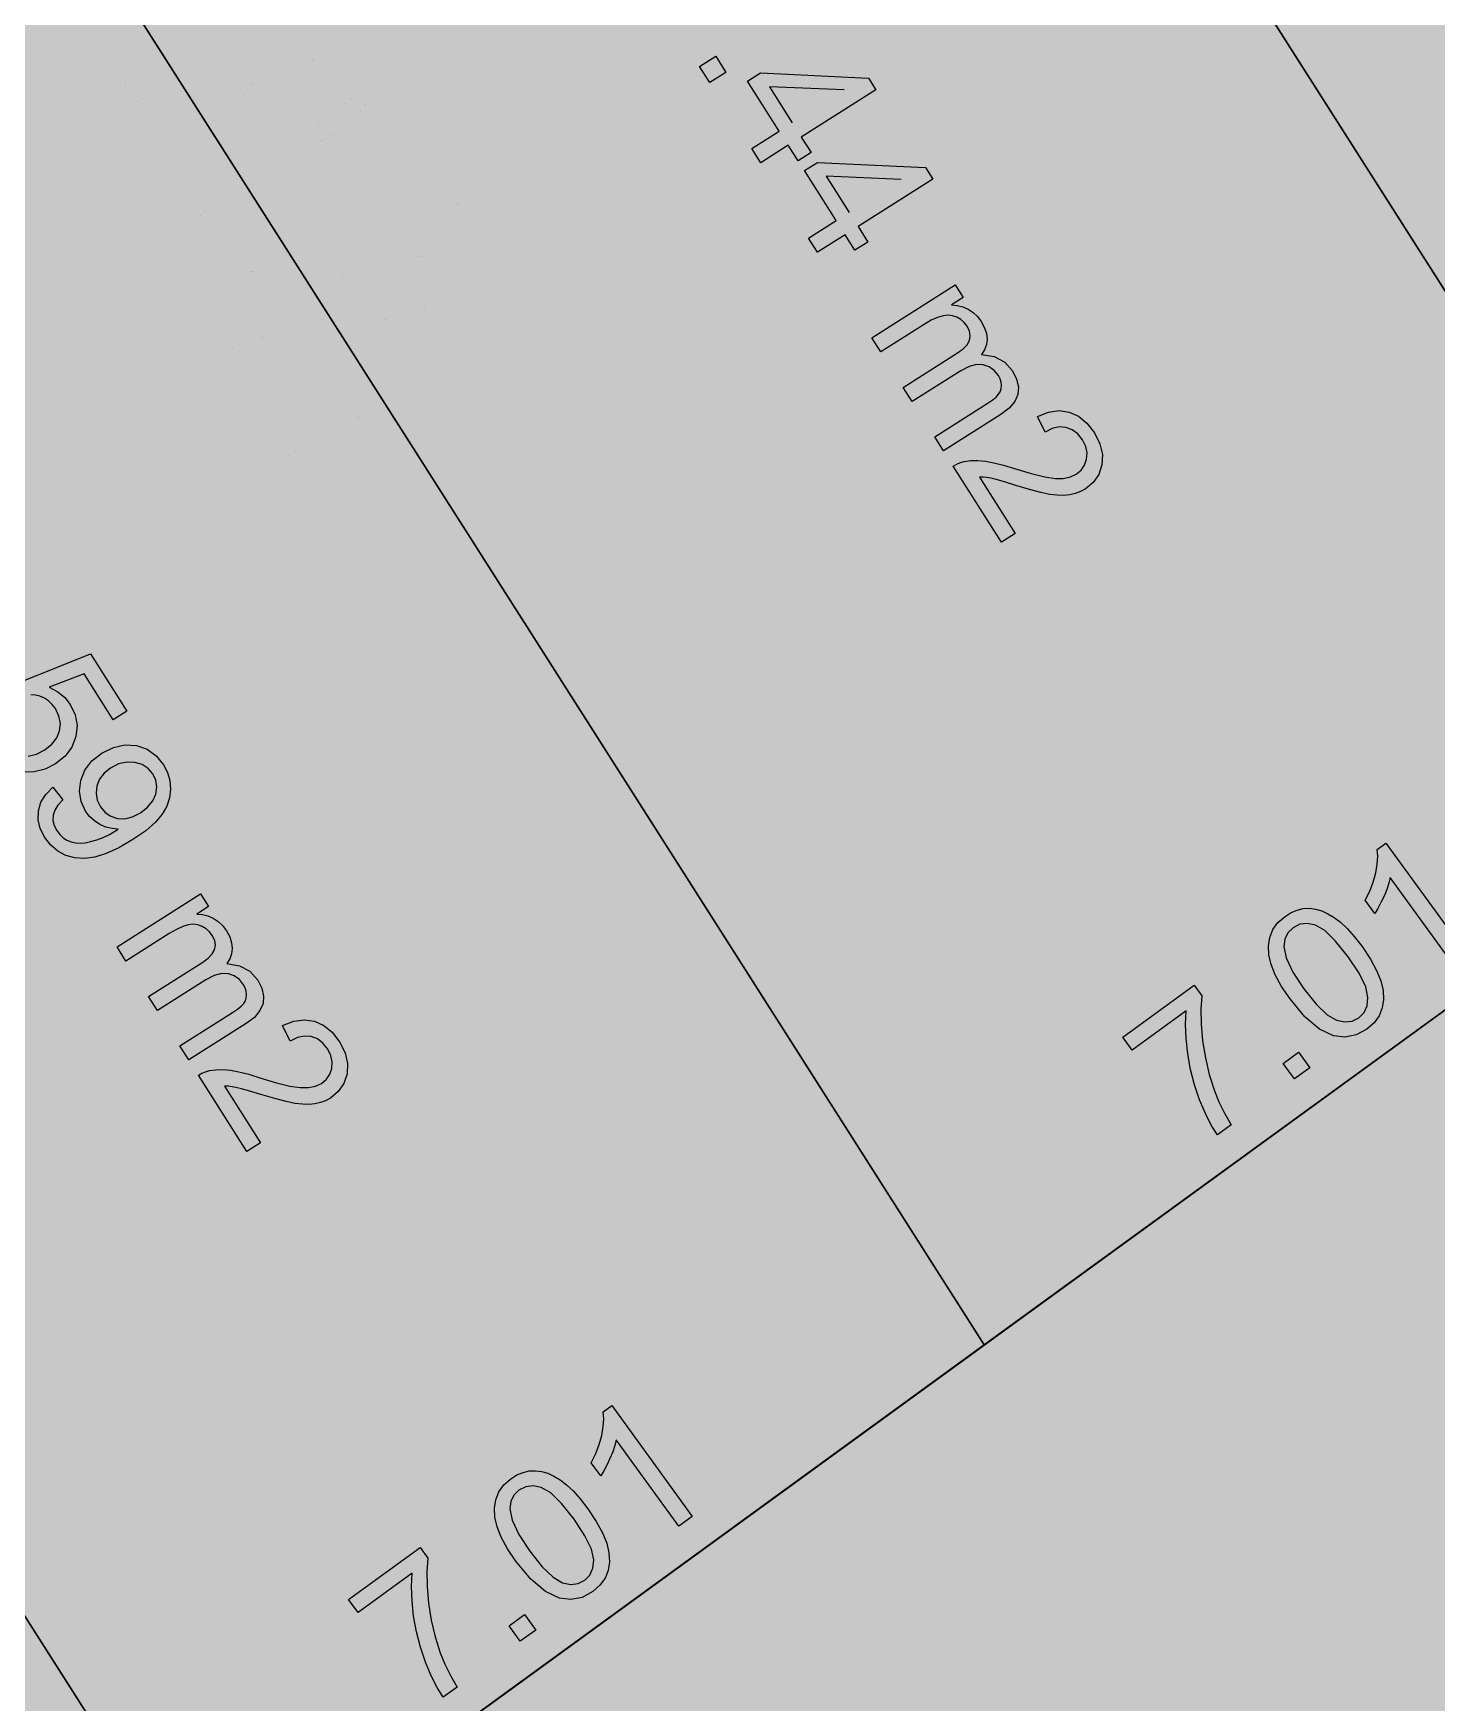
# Model space of a CAD drawing. Extents: x -5280327 to 29700, y -3925683 to 5564800.
# Drawn here: x 19495.9 to 19898.7, y 2573.4 to 3052.7 of the extents above; entities that cross this region are included whole.
import ezdxf

# ---------------------------------------------------------------- set-up
doc = ezdxf.new("R2010")
doc.units = 0
doc.linetypes.add('6', pattern=[2640.874023, 1320.437012, -1320.437012])
doc.layers.get('0').update_dxf_attribs({"linetype": 'CONTINUOUS'})
for name, color, linetype in [('31_PREDIOS_TOTAL', 7, 'CONTINUOUS'), ('LOTES', 7, 'CONTINUOUS'), ('textos', 7, 'CONTINUOUS')]:
    doc.layers.add(name, color=color, linetype=linetype)

msp = doc.modelspace()

# ---------------------------------------------------------------- linework, layer by layer
at = {"color": 7, "linetype": '6', "const_width": 10343.08}
msp.add_lwpolyline([(0, 29405.62), (24528.32, 0)], dxfattribs=at)
msp.add_lwpolyline([(0, 29405.62), (24528.32, 0)], dxfattribs=at)
at = {"color": 7}
msp.add_lwpolyline([(20799.33, 4489.43), (20779.55, 4415.95), (20805.44, 4355.76), (21189.96, 3805.95), (20930.45, 3577.46), (20857.26, 3519), (20652.15, 3355.2), (20641.84, 3346.88), (20427.13, 3173.65), (20212.42, 3000.41), (20189.64, 2982.03), (19991.04, 2837.64), (19768.88, 2676.11), (19556.14, 2521.45), (19546.62, 2514.72), (19322.46, 2356.33), (19098.3, 2197.94), (18722.23, 2788.53), (20799.33, 4489.43)], dxfattribs=at)
msp.add_polyline3d([(18722.23, 2788.53, 33030.86), (19098.3, 2197.94, 33030.86), (19556.14, 2521.45, 33030.86), (20189.64, 2982.03, 33030.86), (20652.15, 3355.2, 33030.86), (20930.45, 3577.46, 33030.86), (21189.96, 3805.95, 33030.86), (20805.44, 4355.76, 33030.86), (20779.55, 4415.95, 33030.86), (20799.33, 4489.43, 33030.86), (21142.34, 4964.97, 33030.86), (21651.22, 5592.52, 33030.86), (22126.06, 6189.91, 33030.86), (22856.18, 7079.67, 33030.86), (22774.56, 7470.11, 33030.86), (22780.59, 7770.15, 33030.86), (22783.68, 8211.55, 33030.86), (22849.99, 8761.66, 33030.86), (22890.09, 9444.59, 33030.86), (22922.17, 9932, 33030.86), (22937.37, 10412.64, 33030.86), (22852.51, 10630.94, 33030.86)], dxfattribs=at)
at = {"layer": '31_PREDIOS_TOTAL', "color": 7, "const_width": 0.00153}
for points in [[(19544.94, 3045.38), (19542.36, 3049.43), (19568.2, 3065.89), (19568.2, 3065.89), (19566.59, 3066.38), (19564.84, 3067.06), (19562.96, 3067.95), (19562.96, 3067.95), (19561.13, 3068.94), (19559.53, 3069.92), (19558.15, 3070.89), (19562.07, 3073.39), (19562.07, 3073.39), (19564.6, 3071.94), (19567.15, 3070.78), (19569.73, 3069.91), (19569.73, 3069.91), (19572.21, 3069.33), (19574.45, 3069.07), (19576.45, 3069.11), (19578.11, 3066.5), (19544.94, 3045.38)], [(19559.58, 3039.24), (19562.42, 3035.57), (19562.42, 3035.57), (19561.03, 3034.08), (19560.11, 3032.61), (19559.64, 3031.14), (19559.64, 3031.14), (19559.6, 3029.68), (19559.95, 3028.23), (19560.68, 3026.77), (19560.68, 3026.77), (19561.54, 3025.63), (19562.52, 3024.72), (19563.63, 3024.04), (19563.63, 3024.04), (19564.82, 3023.56), (19566.08, 3023.27), (19567.39, 3023.18), (19567.39, 3023.18), (19568.81, 3023.29), (19570.42, 3023.61), (19572.21, 3024.13), (19572.21, 3024.13), (19574.06, 3024.83), (19575.84, 3025.68), (19577.56, 3026.68), (19577.56, 3026.68), (19577.77, 3026.82), (19578.03, 3027), (19578.35, 3027.22), (19578.35, 3027.22), (19576.56, 3027.36), (19574.81, 3027.8), (19573.09, 3028.54), (19573.09, 3028.54), (19571.5, 3029.56), (19570.13, 3030.83), (19568.98, 3032.34), (19568.98, 3032.34), (19567.66, 3035.14), (19567.18, 3038.09), (19567.54, 3041.17), (19567.54, 3041.17), (19568.73, 3044.15), (19570.74, 3046.76), (19573.57, 3049.01), (19573.57, 3049.01), (19576.91, 3050.67), (19580.24, 3051.4), (19583.55, 3051.19), (19583.55, 3051.19), (19586.62, 3050.14), (19589.21, 3048.31), (19591.34, 3045.72), (19591.34, 3045.72), (19592.48, 3043.51), (19593.15, 3041.18), (19593.36, 3038.72), (19593.36, 3038.72), (19593.08, 3036.24), (19592.29, 3033.84), (19591, 3031.52), (19591, 3031.52), (19589.03, 3029.18), (19586.22, 3026.75), (19582.58, 3024.21), (19582.58, 3024.21), (19578.55, 3021.86), (19574.9, 3020.18), (19571.62, 3019.17), (19571.62, 3019.17), (19568.64, 3018.76), (19565.87, 3018.92), (19563.31, 3019.62), (19563.31, 3019.62), (19561, 3020.84), (19558.99, 3022.54), (19557.29, 3024.74), (19557.29, 3024.74), (19555.99, 3027.31), (19555.36, 3029.88), (19555.41, 3032.44), (19555.41, 3032.44), (19556.14, 3034.9), (19557.53, 3037.16), (19559.58, 3039.24)], [(19500.53, 3017.1), (19497.94, 3021.15), (19523.79, 3037.61), (19523.79, 3037.61), (19522.17, 3038.1), (19520.43, 3038.78), (19518.55, 3039.67), (19518.55, 3039.67), (19516.72, 3040.66), (19515.12, 3041.64), (19513.74, 3042.61), (19517.66, 3045.11), (19517.66, 3045.11), (19520.18, 3043.66), (19522.74, 3042.5), (19525.32, 3041.63), (19525.32, 3041.63), (19527.8, 3041.05), (19530.04, 3040.79), (19532.03, 3040.83), (19533.7, 3038.22), (19500.53, 3017.1)], [(19584.74, 3031.92), (19586.77, 3033.51), (19588.23, 3035.3), (19589.1, 3037.31), (19589.1, 3037.31), (19589.39, 3039.36), (19589.13, 3041.28), (19588.3, 3043.09), (19588.3, 3043.09), (19586.96, 3044.66), (19585.22, 3045.76), (19583.09, 3046.39), (19583.09, 3046.39), (19580.77, 3046.47), (19578.43, 3045.93), (19576.09, 3044.75), (19576.09, 3044.75), (19574.25, 3043.28), (19572.95, 3041.56), (19572.18, 3039.58), (19572.18, 3039.58), (19571.95, 3037.52), (19572.29, 3035.53), (19573.2, 3033.63), (19573.2, 3033.63), (19574.54, 3032), (19576.18, 3030.88), (19578.12, 3030.25), (19578.12, 3030.25), (19580.24, 3030.19), (19582.45, 3030.75), (19584.74, 3031.92)], [(19515.17, 3010.96), (19518.01, 3007.29), (19518.01, 3007.29), (19516.62, 3005.8), (19515.69, 3004.33), (19515.23, 3002.86), (19515.23, 3002.86), (19515.19, 3001.4), (19515.54, 2999.95), (19516.27, 2998.49), (19516.27, 2998.49), (19517.13, 2997.35), (19518.11, 2996.44), (19519.22, 2995.76), (19519.22, 2995.76), (19520.41, 2995.28), (19521.66, 2994.99), (19522.97, 2994.9), (19522.97, 2994.9), (19524.4, 2995.01), (19526.01, 2995.33), (19527.8, 2995.85), (19527.8, 2995.85), (19529.65, 2996.56), (19531.43, 2997.4), (19533.14, 2998.4), (19533.14, 2998.4), (19533.35, 2998.54), (19533.62, 2998.72), (19533.94, 2998.94), (19533.94, 2998.94), (19532.15, 2999.08), (19530.4, 2999.52), (19528.68, 3000.26), (19528.68, 3000.26), (19527.09, 3001.28), (19525.72, 3002.55), (19524.57, 3004.06), (19524.57, 3004.06), (19523.25, 3006.86), (19522.77, 3009.81), (19523.13, 3012.89), (19523.13, 3012.89), (19524.31, 3015.87), (19526.33, 3018.48), (19529.16, 3020.73), (19529.16, 3020.73), (19532.5, 3022.39), (19535.83, 3023.12), (19539.14, 3022.91), (19539.14, 3022.91), (19542.2, 3021.86), (19544.8, 3020.03), (19546.93, 3017.44), (19546.93, 3017.44), (19548.07, 3015.23), (19548.74, 3012.9), (19548.95, 3010.44), (19548.95, 3010.44), (19548.67, 3007.96), (19547.88, 3005.56), (19546.58, 3003.24), (19546.58, 3003.24), (19544.61, 3000.9), (19541.81, 2998.47), (19538.17, 2995.93), (19538.17, 2995.93), (19534.14, 2993.58), (19530.48, 2991.9), (19527.21, 2990.89), (19527.21, 2990.89), (19524.23, 2990.48), (19521.46, 2990.64), (19518.89, 2991.34), (19518.89, 2991.34), (19516.58, 2992.56), (19514.58, 2994.26), (19512.88, 2996.46), (19512.88, 2996.46), (19511.57, 2999.03), (19510.95, 3001.6), (19511, 3004.16), (19511, 3004.16), (19511.72, 3006.62), (19513.11, 3008.88), (19515.17, 3010.96)], [(19540.33, 3003.64), (19542.36, 3005.23), (19543.82, 3007.02), (19544.68, 3009.03), (19544.68, 3009.03), (19544.98, 3011.08), (19544.72, 3013), (19543.89, 3014.81), (19543.89, 3014.81), (19542.54, 3016.38), (19540.81, 3017.48), (19538.68, 3018.11), (19538.68, 3018.11), (19536.35, 3018.2), (19534.02, 3017.65), (19531.68, 3016.47), (19531.68, 3016.47), (19529.84, 3015), (19528.54, 3013.28), (19527.76, 3011.3), (19527.76, 3011.3), (19527.54, 3009.24), (19527.88, 3007.25), (19528.78, 3005.35), (19528.78, 3005.35), (19530.13, 3003.72), (19531.77, 3002.6), (19533.71, 3001.97), (19533.71, 3001.97), (19535.83, 3001.91), (19538.04, 3002.47), (19540.33, 3003.64)], [(19569.35, 3007.04), (19573.97, 3009.99), (19576.91, 3005.37), (19572.29, 3002.42), (19569.35, 3007.04)], [(19593.54, 2977.66), (19589.64, 2975.18), (19575.73, 2997.02), (19575.73, 2997.02), (19576.72, 2997.6), (19577.76, 2998.04), (19578.85, 2998.34), (19578.85, 2998.34), (19580.76, 2998.61), (19582.79, 2998.65), (19584.95, 2998.46), (19584.95, 2998.46), (19587.36, 2998.02), (19590.15, 2997.32), (19593.33, 2996.34), (19593.33, 2996.34), (19598.11, 2994.88), (19601.99, 2993.94), (19604.96, 2993.52), (19604.96, 2993.52), (19607.32, 2993.54), (19609.35, 2993.95), (19611.04, 2994.73), (19611.04, 2994.73), (19612.45, 2995.89), (19613.44, 2997.33), (19614.01, 2999.05), (19614.01, 2999.05), (19614.13, 3000.9), (19613.73, 3002.75), (19612.81, 3004.6), (19612.81, 3004.6), (19611.45, 3006.3), (19609.87, 3007.48), (19608.07, 3008.17), (19608.07, 3008.17), (19606.12, 3008.3), (19604.12, 3007.86), (19602.06, 3006.85), (19599.84, 3011.29), (19599.84, 3011.29), (19603.05, 3012.56), (19606.1, 3013), (19609, 3012.59), (19609, 3012.59), (19611.68, 3011.38), (19614.09, 3009.4), (19616.22, 3006.65), (19616.22, 3006.65), (19617.81, 3003.51), (19618.53, 3000.44), (19618.38, 2997.44), (19618.38, 2997.44), (19617.46, 2994.69), (19615.87, 2992.38), (19613.61, 2990.51), (19613.61, 2990.51), (19612.24, 2989.76), (19610.77, 2989.2), (19609.19, 2988.84), (19609.19, 2988.84), (19607.47, 2988.67), (19605.56, 2988.71), (19603.45, 2988.96), (19603.45, 2988.96), (19600.88, 2989.48), (19597.62, 2990.33), (19593.65, 2991.51), (19593.65, 2991.51), (19590.46, 2992.49), (19588.08, 2993.17), (19586.51, 2993.55), (19586.51, 2993.55), (19585.36, 2993.74), (19584.27, 2993.84), (19583.22, 2993.86), (19593.54, 2977.66)], [(19600.43, 2975.09), (19603.28, 2971.42), (19603.28, 2971.42), (19601.89, 2969.93), (19600.96, 2968.45), (19600.49, 2966.98), (19600.49, 2966.98), (19600.45, 2965.53), (19600.8, 2964.07), (19601.54, 2962.61), (19601.54, 2962.61), (19602.39, 2961.48), (19603.37, 2960.57), (19604.48, 2959.88), (19604.48, 2959.88), (19605.68, 2959.4), (19606.93, 2959.12), (19608.24, 2959.02), (19608.24, 2959.02), (19609.67, 2959.13), (19611.27, 2959.45), (19613.06, 2959.98), (19613.06, 2959.98), (19614.91, 2960.68), (19616.69, 2961.53), (19618.41, 2962.52), (19618.41, 2962.52), (19618.62, 2962.66), (19618.88, 2962.84), (19619.21, 2963.06), (19619.21, 2963.06), (19617.42, 2963.2), (19615.66, 2963.64), (19613.95, 2964.39), (19613.95, 2964.39), (19612.36, 2965.4), (19610.99, 2966.67), (19609.84, 2968.18), (19609.84, 2968.18), (19608.51, 2970.99), (19608.03, 2973.93), (19608.39, 2977.02), (19608.39, 2977.02), (19609.58, 2979.99), (19611.59, 2982.6), (19614.42, 2984.85), (19614.42, 2984.85), (19617.77, 2986.51), (19621.09, 2987.24), (19624.4, 2987.04), (19624.4, 2987.04), (19627.47, 2985.98), (19630.07, 2984.15), (19632.19, 2981.56), (19632.19, 2981.56), (19633.33, 2979.35), (19634, 2977.02), (19634.21, 2974.57), (19634.21, 2974.57), (19633.93, 2972.09), (19633.15, 2969.69), (19631.85, 2967.36), (19631.85, 2967.36), (19629.88, 2965.02), (19627.07, 2962.59), (19623.43, 2960.05), (19623.43, 2960.05), (19619.4, 2957.7), (19615.75, 2956.02), (19612.47, 2955.01), (19612.47, 2955.01), (19609.49, 2954.61), (19606.72, 2954.76), (19604.16, 2955.46), (19604.16, 2955.46), (19601.85, 2956.68), (19599.84, 2958.39), (19598.14, 2960.58), (19598.14, 2960.58), (19596.84, 2963.16), (19596.21, 2965.72), (19596.26, 2968.28), (19596.26, 2968.28), (19596.99, 2970.74), (19598.38, 2973.01), (19600.43, 2975.09)], [(19524.94, 2978.76), (19529.56, 2981.71), (19532.5, 2977.09), (19527.88, 2974.14), (19524.94, 2978.76)], [(19549.12, 2949.38), (19545.23, 2946.9), (19531.32, 2968.74), (19531.32, 2968.74), (19532.31, 2969.32), (19533.35, 2969.76), (19534.44, 2970.06), (19534.44, 2970.06), (19536.34, 2970.33), (19538.38, 2970.37), (19540.53, 2970.18), (19540.53, 2970.18), (19542.95, 2969.74), (19545.74, 2969.04), (19548.92, 2968.06), (19548.92, 2968.06), (19553.7, 2966.61), (19557.57, 2965.66), (19560.55, 2965.24), (19560.55, 2965.24), (19562.91, 2965.26), (19564.93, 2965.67), (19566.63, 2966.45), (19566.63, 2966.45), (19568.03, 2967.61), (19569.02, 2969.05), (19569.6, 2970.77), (19569.6, 2970.77), (19569.72, 2972.62), (19569.31, 2974.47), (19568.4, 2976.32), (19568.4, 2976.32), (19567.04, 2978.02), (19565.46, 2979.21), (19563.65, 2979.89), (19563.65, 2979.89), (19561.71, 2980.02), (19559.71, 2979.58), (19557.65, 2978.57), (19555.43, 2983.01), (19555.43, 2983.01), (19558.64, 2984.28), (19561.69, 2984.72), (19564.59, 2984.31), (19564.59, 2984.31), (19567.27, 2983.1), (19569.68, 2981.12), (19571.81, 2978.37), (19571.81, 2978.37), (19573.4, 2975.23), (19574.11, 2972.16), (19573.97, 2969.16), (19573.97, 2969.16), (19573.05, 2966.41), (19571.46, 2964.1), (19569.2, 2962.23), (19569.2, 2962.23), (19567.83, 2961.48), (19566.35, 2960.92), (19564.78, 2960.56), (19564.78, 2960.56), (19563.06, 2960.39), (19561.15, 2960.43), (19559.03, 2960.68), (19559.03, 2960.68), (19556.47, 2961.2), (19553.21, 2962.05), (19549.24, 2963.23), (19549.24, 2963.23), (19546.05, 2964.21), (19543.67, 2964.89), (19542.09, 2965.27), (19542.09, 2965.27), (19540.95, 2965.46), (19539.85, 2965.56), (19538.81, 2965.58), (19549.12, 2949.38)], [(19625.59, 2967.76), (19627.63, 2969.35), (19629.08, 2971.15), (19629.95, 2973.15), (19629.95, 2973.15), (19630.25, 2975.2), (19629.98, 2977.13), (19629.15, 2978.93), (19629.15, 2978.93), (19627.81, 2980.5), (19626.07, 2981.6), (19623.94, 2982.23), (19623.94, 2982.23), (19621.62, 2982.32), (19619.28, 2981.77), (19616.94, 2980.59), (19616.94, 2980.59), (19615.11, 2979.13), (19613.8, 2977.4), (19613.03, 2975.43), (19613.03, 2975.43), (19612.81, 2973.36), (19613.15, 2971.37), (19614.05, 2969.47), (19614.05, 2969.47), (19615.39, 2967.84), (19617.03, 2966.72), (19618.97, 2966.1), (19618.97, 2966.1), (19621.1, 2966.03), (19623.3, 2966.59), (19625.59, 2967.76)], [(19556.02, 2946.81), (19558.87, 2943.14), (19558.87, 2943.14), (19557.47, 2941.65), (19556.55, 2940.17), (19556.08, 2938.7), (19556.08, 2938.7), (19556.04, 2937.25), (19556.39, 2935.79), (19557.12, 2934.33), (19557.12, 2934.33), (19557.98, 2933.2), (19558.96, 2932.29), (19560.07, 2931.6), (19560.07, 2931.6), (19561.26, 2931.12), (19562.52, 2930.84), (19563.83, 2930.75), (19563.83, 2930.75), (19565.25, 2930.86), (19566.86, 2931.17), (19568.65, 2931.7), (19568.65, 2931.7), (19570.5, 2932.4), (19572.28, 2933.25), (19574, 2934.24), (19574, 2934.24), (19574.21, 2934.38), (19574.47, 2934.56), (19574.79, 2934.78), (19574.79, 2934.78), (19573, 2934.92), (19571.25, 2935.36), (19569.53, 2936.11), (19569.53, 2936.11), (19567.95, 2937.12), (19566.57, 2938.39), (19565.42, 2939.9), (19565.42, 2939.9), (19564.1, 2942.71), (19563.62, 2945.65), (19563.98, 2948.74), (19563.98, 2948.74), (19565.17, 2951.71), (19567.18, 2954.32), (19570.01, 2956.57), (19570.01, 2956.57), (19573.35, 2958.23), (19576.68, 2958.96), (19579.99, 2958.76), (19579.99, 2958.76), (19583.06, 2957.7), (19585.65, 2955.87), (19587.78, 2953.28), (19587.78, 2953.28), (19588.92, 2951.07), (19589.59, 2948.74), (19589.8, 2946.29), (19589.8, 2946.29), (19589.52, 2943.81), (19588.73, 2941.41), (19587.44, 2939.08), (19587.44, 2939.08), (19585.47, 2936.74), (19582.66, 2934.31), (19579.02, 2931.77), (19579.02, 2931.77), (19574.99, 2929.42), (19571.34, 2927.74), (19568.06, 2926.73), (19568.06, 2926.73), (19565.08, 2926.33), (19562.31, 2926.48), (19559.75, 2927.18), (19559.75, 2927.18), (19557.44, 2928.4), (19555.43, 2930.11), (19553.73, 2932.3), (19553.73, 2932.3), (19552.43, 2934.88), (19551.8, 2937.44), (19551.85, 2940), (19551.85, 2940), (19552.58, 2942.46), (19553.97, 2944.73), (19556.02, 2946.81)], [(19581.18, 2939.48), (19583.21, 2941.07), (19584.67, 2942.87), (19585.54, 2944.87), (19585.54, 2944.87), (19585.83, 2946.92), (19585.57, 2948.85), (19584.74, 2950.65), (19584.74, 2950.65), (19583.4, 2952.22), (19581.66, 2953.32), (19579.53, 2953.95), (19579.53, 2953.95), (19577.21, 2954.04), (19574.87, 2953.49), (19572.53, 2952.31), (19572.53, 2952.31), (19570.69, 2950.85), (19569.39, 2949.12), (19568.62, 2947.15), (19568.62, 2947.15), (19568.39, 2945.08), (19568.73, 2943.09), (19569.64, 2941.19), (19569.64, 2941.19), (19570.98, 2939.56), (19572.62, 2938.44), (19574.56, 2937.82), (19574.56, 2937.82), (19576.68, 2937.75), (19578.89, 2938.31), (19581.18, 2939.48)]]:
    msp.add_lwpolyline(points, dxfattribs=at)
at = {"layer": '31_PREDIOS_TOTAL', "color": 7}
for points in [[(19687.15, 3043.14, 33030.86), (19691.78, 3046.07, 33030.86), (19694.71, 3041.45, 33030.86), (19690.09, 3038.51, 33030.86), (19687.15, 3043.14, 33030.86)], [(19702.11, 3019.57, 33030.86), (19710.03, 3024.59, 33030.86), (19700.93, 3038.94, 33030.86), (19704.65, 3041.3, 33030.86), (19735.65, 3039.81, 33030.86), (19737.76, 3036.49, 33030.86), (19716.33, 3022.89, 33030.86), (19719.16, 3018.43, 33030.86), (19715.44, 3016.06, 33030.86), (19712.61, 3020.53, 33030.86), (19704.69, 3015.51, 33030.86), (19702.11, 3019.57, 33030.86)], [(19728.66, 3036.42, 33030.86), (19707.18, 3037.31, 33030.86), (19713.75, 3026.95, 33030.86)], [(19718.42, 2993.87, 33030.86), (19726.34, 2998.9, 33030.86), (19717.23, 3013.25, 33030.86), (19720.95, 3015.61, 33030.86), (19751.96, 3014.12, 33030.86), (19754.07, 3010.8, 33030.86), (19732.64, 2997.2, 33030.86), (19735.47, 2992.74, 33030.86), (19731.75, 2990.37, 33030.86), (19728.92, 2994.84, 33030.86), (19721, 2989.81, 33030.86), (19718.42, 2993.87, 33030.86)], [(19744.97, 3010.73, 33030.86), (19723.49, 3011.62, 33030.86), (19730.06, 3001.26, 33030.86)], [(19736.59, 2965.25, 33030.86), (19760.54, 2980.46, 33030.86), (19762.85, 2976.82, 33030.86), (19759.49, 2974.69, 33030.86), (19759.49, 2974.69, 33030.86), (19761.11, 2974.55, 33030.86), (19762.69, 2974.15, 33030.86), (19764.22, 2973.49, 33030.86), (19764.22, 2973.49, 33030.86), (19765.65, 2972.56, 33030.86), (19766.91, 2971.37, 33030.86), (19768, 2969.91, 33030.86), (19768, 2969.91, 33030.86), (19768.94, 2968.16, 33030.86), (19769.49, 2966.47, 33030.86), (19769.67, 2964.84, 33030.86), (19769.67, 2964.84, 33030.86), (19769.48, 2963.29, 33030.86), (19768.96, 2961.83, 33030.86), (19768.1, 2960.48, 33030.86), (19768.1, 2960.48, 33030.86), (19771.75, 2959.87, 33030.86), (19774.72, 2958.29, 33030.86), (19776.99, 2955.74, 33030.86), (19776.99, 2955.74, 33030.86), (19778.16, 2953.41, 33030.86), (19778.67, 2951.16, 33030.86), (19778.5, 2949.01, 33030.86), (19778.5, 2949.01, 33030.86), (19777.62, 2946.96, 33030.86), (19776, 2945.03, 33030.86), (19773.64, 2943.23, 33030.86), (19757.19, 2932.79, 33030.86), (19754.63, 2936.83, 33030.86), (19769.72, 2946.41, 33030.86), (19769.72, 2946.41, 33030.86), (19771.16, 2947.39, 33030.86), (19772.25, 2948.26, 33030.86), (19772.98, 2949.03, 33030.86), (19772.98, 2949.03, 33030.86), (19773.43, 2949.79, 33030.86), (19773.7, 2950.63, 33030.86), (19773.79, 2951.56, 33030.86), (19773.79, 2951.56, 33030.86), (19773.69, 2952.52, 33030.86), (19773.39, 2953.47, 33030.86), (19772.9, 2954.41, 33030.86), (19772.9, 2954.41, 33030.86), (19771.71, 2955.88, 33030.86), (19770.26, 2956.92, 33030.86), (19768.56, 2957.54, 33030.86), (19768.56, 2957.54, 33030.86), (19766.62, 2957.61, 33030.86), (19764.48, 2957.03, 33030.86), (19762.12, 2955.79, 33030.86), (19748.2, 2946.96, 33030.86), (19745.62, 2951.02, 33030.86), (19761.19, 2960.9, 33030.86), (19761.19, 2960.9, 33030.86), (19762.77, 2962.06, 33030.86), (19763.92, 2963.25, 33030.86), (19764.62, 2964.47, 33030.86), (19764.62, 2964.47, 33030.86), (19764.86, 2965.75, 33030.86), (19764.62, 2967.12, 33030.86), (19763.91, 2968.57, 33030.86), (19763.91, 2968.57, 33030.86), (19763.1, 2969.62, 33030.86), (19762.13, 2970.49, 33030.86), (19761, 2971.17, 33030.86), (19761, 2971.17, 33030.86), (19759.74, 2971.61, 33030.86), (19758.42, 2971.76, 33030.86), (19757.02, 2971.6, 33030.86), (19757.02, 2971.6, 33030.86), (19755.46, 2971.12, 33030.86), (19753.65, 2970.28, 33030.86), (19751.6, 2969.08, 33030.86), (19739.17, 2961.19, 33030.86), (19736.59, 2965.25, 33030.86)], [(19777.75, 2909.04, 33030.86), (19773.84, 2906.56, 33030.86), (19759.97, 2928.42, 33030.86), (19759.97, 2928.42, 33030.86), (19760.96, 2929, 33030.86), (19762, 2929.44, 33030.86), (19763.09, 2929.73, 33030.86), (19763.09, 2929.73, 33030.86), (19765, 2930.01, 33030.86), (19767.03, 2930.05, 33030.86), (19769.19, 2929.85, 33030.86), (19769.19, 2929.85, 33030.86), (19771.6, 2929.41, 33030.86), (19774.39, 2928.7, 33030.86), (19777.56, 2927.72, 33030.86), (19777.56, 2927.72, 33030.86), (19782.34, 2926.26, 33030.86), (19786.22, 2925.31, 33030.86), (19789.19, 2924.88, 33030.86), (19789.19, 2924.88, 33030.86), (19791.55, 2924.9, 33030.86), (19793.58, 2925.3, 33030.86), (19795.28, 2926.08, 33030.86), (19795.28, 2926.08, 33030.86), (19796.68, 2927.24, 33030.86), (19797.67, 2928.68, 33030.86), (19798.25, 2930.39, 33030.86), (19798.25, 2930.39, 33030.86), (19798.37, 2932.25, 33030.86), (19797.97, 2934.1, 33030.86), (19797.06, 2935.95, 33030.86), (19797.06, 2935.95, 33030.86), (19795.7, 2937.65, 33030.86), (19794.12, 2938.84, 33030.86), (19792.32, 2939.52, 33030.86), (19792.32, 2939.52, 33030.86), (19790.37, 2939.66, 33030.86), (19788.37, 2939.22, 33030.86), (19786.32, 2938.21, 33030.86), (19784.1, 2942.66, 33030.86), (19784.1, 2942.66, 33030.86), (19787.31, 2943.93, 33030.86), (19790.36, 2944.36, 33030.86), (19793.26, 2943.95, 33030.86), (19793.26, 2943.95, 33030.86), (19795.94, 2942.73, 33030.86), (19798.34, 2940.75, 33030.86), (19800.47, 2937.99, 33030.86), (19800.47, 2937.99, 33030.86), (19802.05, 2934.85, 33030.86), (19802.77, 2931.78, 33030.86), (19802.62, 2928.78, 33030.86), (19802.62, 2928.78, 33030.86), (19801.7, 2926.03, 33030.86), (19800.1, 2923.73, 33030.86), (19797.84, 2921.85, 33030.86), (19797.84, 2921.85, 33030.86), (19796.46, 2921.11, 33030.86), (19794.99, 2920.55, 33030.86), (19793.42, 2920.19, 33030.86), (19793.42, 2920.19, 33030.86), (19791.7, 2920.02, 33030.86), (19789.78, 2920.07, 33030.86), (19787.67, 2920.32, 33030.86), (19787.67, 2920.32, 33030.86), (19785.11, 2920.85, 33030.86), (19781.84, 2921.7, 33030.86), (19777.88, 2922.89, 33030.86), (19777.88, 2922.89, 33030.86), (19774.69, 2923.87, 33030.86), (19772.31, 2924.56, 33030.86), (19770.74, 2924.94, 33030.86), (19770.74, 2924.94, 33030.86), (19769.59, 2925.13, 33030.86), (19768.5, 2925.23, 33030.86), (19767.45, 2925.26, 33030.86), (19777.75, 2909.04, 33030.86)], [(19493.28, 2866.91, 33030.86), (19512.29, 2874.49, 33030.86), (19522.73, 2858.05, 33030.86), (19518.85, 2855.59, 33030.86), (19510.48, 2868.78, 33030.86), (19500.46, 2864.92, 33030.86), (19500.46, 2864.92, 33030.86), (19502.89, 2863.64, 33030.86), (19504.91, 2861.99, 33030.86), (19506.5, 2859.99, 33030.86), (19506.5, 2859.99, 33030.86), (19507.9, 2857.04, 33030.86), (19508.45, 2853.97, 33030.86), (19508.14, 2850.78, 33030.86), (19508.14, 2850.78, 33030.86), (19507, 2847.73, 33030.86), (19505.06, 2845.11, 33030.86), (19502.31, 2842.91, 33030.86), (19502.31, 2842.91, 33030.86), (19499.27, 2841.38, 33030.86), (19496.13, 2840.61, 33030.86), (19492.89, 2840.6, 33030.86)], [(19494.42, 2845.2, 33030.86), (19496.8, 2845.77, 33030.86), (19499.22, 2846.98, 33030.86), (19499.22, 2846.98, 33030.86), (19501.23, 2848.57, 33030.86), (19502.65, 2850.38, 33030.86), (19503.46, 2852.41, 33030.86), (19503.46, 2852.41, 33030.86), (19503.67, 2854.56, 33030.86), (19503.25, 2856.68, 33030.86), (19502.23, 2858.8, 33030.86), (19502.23, 2858.8, 33030.86), (19501.32, 2860, 33030.86), (19500.28, 2860.99, 33030.86), (19499.09, 2861.77, 33030.86), (19499.09, 2861.77, 33030.86), (19497.81, 2862.34, 33030.86), (19496.52, 2862.67, 33030.86), (19495.2, 2862.79, 33030.86)], [(19501.53, 2836.27, 33030.86), (19504.37, 2832.59, 33030.86), (19504.37, 2832.59, 33030.86), (19502.97, 2831.11, 33030.86), (19502.04, 2829.63, 33030.86), (19501.58, 2828.17, 33030.86), (19501.58, 2828.17, 33030.86), (19501.53, 2826.71, 33030.86), (19501.88, 2825.25, 33030.86), (19502.61, 2823.79, 33030.86), (19502.61, 2823.79, 33030.86), (19503.47, 2822.66, 33030.86), (19504.45, 2821.74, 33030.86), (19505.55, 2821.05, 33030.86), (19505.55, 2821.05, 33030.86), (19506.75, 2820.57, 33030.86), (19508, 2820.29, 33030.86), (19509.31, 2820.2, 33030.86), (19509.31, 2820.2, 33030.86), (19510.74, 2820.3, 33030.86), (19512.35, 2820.62, 33030.86), (19514.14, 2821.14, 33030.86), (19514.14, 2821.14, 33030.86), (19515.99, 2821.84, 33030.86), (19517.77, 2822.69, 33030.86), (19519.49, 2823.68, 33030.86), (19519.49, 2823.68, 33030.86), (19519.69, 2823.82, 33030.86), (19519.96, 2824, 33030.86), (19520.28, 2824.22, 33030.86), (19520.28, 2824.22, 33030.86), (19518.49, 2824.36, 33030.86), (19516.74, 2824.8, 33030.86), (19515.03, 2825.55, 33030.86), (19515.03, 2825.55, 33030.86), (19513.44, 2826.57, 33030.86), (19512.07, 2827.83, 33030.86), (19510.92, 2829.35, 33030.86), (19510.92, 2829.35, 33030.86), (19509.6, 2832.16, 33030.86), (19509.12, 2835.1, 33030.86), (19509.49, 2838.19, 33030.86), (19509.49, 2838.19, 33030.86), (19510.68, 2841.16, 33030.86), (19512.7, 2843.77, 33030.86), (19515.53, 2846.01, 33030.86), (19515.53, 2846.01, 33030.86), (19518.88, 2847.67, 33030.86), (19522.2, 2848.4, 33030.86), (19525.51, 2848.18, 33030.86), (19525.51, 2848.18, 33030.86), (19528.58, 2847.12, 33030.86), (19531.17, 2845.29, 33030.86), (19533.3, 2842.7, 33030.86), (19533.3, 2842.7, 33030.86), (19534.43, 2840.49, 33030.86), (19535.1, 2838.15, 33030.86), (19535.3, 2835.7, 33030.86), (19535.3, 2835.7, 33030.86), (19535.02, 2833.22, 33030.86), (19534.23, 2830.82, 33030.86), (19532.93, 2828.5, 33030.86), (19532.93, 2828.5, 33030.86), (19530.96, 2826.16, 33030.86), (19528.15, 2823.73, 33030.86), (19524.51, 2821.2, 33030.86), (19524.51, 2821.2, 33030.86), (19520.47, 2818.86, 33030.86), (19516.82, 2817.18, 33030.86), (19513.54, 2816.17, 33030.86), (19513.54, 2816.17, 33030.86), (19510.56, 2815.78, 33030.86), (19507.79, 2815.93, 33030.86), (19505.22, 2816.64, 33030.86), (19505.22, 2816.64, 33030.86), (19502.92, 2817.86, 33030.86), (19500.92, 2819.57, 33030.86), (19499.22, 2821.76, 33030.86), (19499.22, 2821.76, 33030.86), (19497.91, 2824.34, 33030.86), (19497.29, 2826.91, 33030.86), (19497.35, 2829.47, 33030.86), (19497.35, 2829.47, 33030.86), (19498.08, 2831.92, 33030.86), (19499.47, 2834.19, 33030.86), (19501.53, 2836.27, 33030.86)], [(19526.67, 2828.91, 33030.86), (19528.71, 2830.49, 33030.86), (19530.17, 2832.29, 33030.86), (19531.04, 2834.29, 33030.86), (19531.04, 2834.29, 33030.86), (19531.34, 2836.34, 33030.86), (19531.08, 2838.26, 33030.86), (19530.25, 2840.07, 33030.86), (19530.25, 2840.07, 33030.86), (19528.91, 2841.64, 33030.86), (19527.18, 2842.74, 33030.86), (19525.05, 2843.38, 33030.86), (19525.05, 2843.38, 33030.86), (19522.72, 2843.47, 33030.86), (19520.39, 2842.93, 33030.86), (19518.05, 2841.75, 33030.86), (19518.05, 2841.75, 33030.86), (19516.21, 2840.29, 33030.86), (19514.9, 2838.57, 33030.86), (19514.12, 2836.59, 33030.86), (19514.12, 2836.59, 33030.86), (19513.9, 2834.52, 33030.86), (19514.23, 2832.54, 33030.86), (19515.14, 2830.63, 33030.86), (19515.14, 2830.63, 33030.86), (19516.48, 2829, 33030.86), (19518.12, 2827.88, 33030.86), (19520.05, 2827.25, 33030.86), (19520.05, 2827.25, 33030.86), (19522.18, 2827.18, 33030.86), (19524.38, 2827.74, 33030.86), (19526.67, 2828.91, 33030.86)], [(19907.25, 2788.39, 33030.86), (19903.36, 2785.57, 33030.86), (19885.34, 2810.35, 33030.86), (19885.34, 2810.35, 33030.86), (19884.96, 2808.71, 33030.86), (19884.38, 2806.92, 33030.86), (19883.61, 2804.99, 33030.86), (19883.61, 2804.99, 33030.86), (19882.73, 2803.11, 33030.86), (19881.86, 2801.44, 33030.86), (19880.97, 2800.01, 33030.86), (19878.24, 2803.77, 33030.86), (19878.24, 2803.77, 33030.86), (19879.53, 2806.38, 33030.86), (19880.53, 2809, 33030.86), (19881.24, 2811.63, 33030.86), (19881.24, 2811.63, 33030.86), (19881.66, 2814.14, 33030.86), (19881.79, 2816.39, 33030.86), (19881.62, 2818.38, 33030.86), (19884.13, 2820.2, 33030.86), (19907.25, 2788.39, 33030.86)], [(19519.93, 2790.39, 33030.86), (19543.88, 2805.59, 33030.86), (19546.18, 2801.96, 33030.86), (19542.82, 2799.83, 33030.86), (19542.82, 2799.83, 33030.86), (19544.45, 2799.69, 33030.86), (19546.03, 2799.29, 33030.86), (19547.56, 2798.62, 33030.86), (19547.56, 2798.62, 33030.86), (19548.98, 2797.69, 33030.86), (19550.24, 2796.5, 33030.86), (19551.34, 2795.04, 33030.86), (19551.34, 2795.04, 33030.86), (19552.27, 2793.29, 33030.86), (19552.83, 2791.6, 33030.86), (19553, 2789.97, 33030.86), (19553, 2789.97, 33030.86), (19552.82, 2788.42, 33030.86), (19552.29, 2786.97, 33030.86), (19551.44, 2785.61, 33030.86), (19551.44, 2785.61, 33030.86), (19555.09, 2785, 33030.86), (19558.05, 2783.43, 33030.86), (19560.33, 2780.87, 33030.86), (19560.33, 2780.87, 33030.86), (19561.5, 2778.54, 33030.86), (19562, 2776.3, 33030.86), (19561.83, 2774.14, 33030.86), (19561.83, 2774.14, 33030.86), (19560.96, 2772.09, 33030.86), (19559.34, 2770.16, 33030.86), (19556.97, 2768.37, 33030.86), (19540.53, 2757.93, 33030.86), (19537.96, 2761.97, 33030.86), (19553.05, 2771.54, 33030.86), (19553.05, 2771.54, 33030.86), (19554.5, 2772.52, 33030.86), (19555.58, 2773.4, 33030.86), (19556.31, 2774.16, 33030.86), (19556.31, 2774.16, 33030.86), (19556.77, 2774.92, 33030.86), (19557.04, 2775.77, 33030.86), (19557.13, 2776.69, 33030.86), (19557.13, 2776.69, 33030.86), (19557.03, 2777.65, 33030.86), (19556.73, 2778.6, 33030.86), (19556.24, 2779.54, 33030.86), (19556.24, 2779.54, 33030.86), (19555.04, 2781.01, 33030.86), (19553.59, 2782.06, 33030.86), (19551.89, 2782.67, 33030.86), (19551.89, 2782.67, 33030.86), (19549.96, 2782.75, 33030.86), (19547.81, 2782.16, 33030.86), (19545.45, 2780.93, 33030.86), (19531.54, 2772.09, 33030.86), (19528.96, 2776.15, 33030.86), (19544.52, 2786.03, 33030.86), (19544.52, 2786.03, 33030.86), (19546.11, 2787.19, 33030.86), (19547.25, 2788.38, 33030.86), (19547.95, 2789.6, 33030.86), (19547.95, 2789.6, 33030.86), (19548.2, 2790.88, 33030.86), (19547.96, 2792.25, 33030.86), (19547.24, 2793.71, 33030.86), (19547.24, 2793.71, 33030.86), (19546.44, 2794.76, 33030.86), (19545.47, 2795.62, 33030.86), (19544.33, 2796.3, 33030.86), (19544.33, 2796.3, 33030.86), (19543.08, 2796.74, 33030.86), (19541.75, 2796.89, 33030.86), (19540.35, 2796.74, 33030.86), (19540.35, 2796.74, 33030.86), (19538.79, 2796.26, 33030.86), (19536.99, 2795.42, 33030.86), (19534.93, 2794.21, 33030.86), (19522.5, 2786.33, 33030.86), (19519.93, 2790.39, 33030.86)], [(19856.63, 2775.47, 33030.86), (19856.63, 2775.47, 33030.86), (19854.21, 2779.07, 33030.86), (19852.41, 2782.36, 33030.86), (19851.21, 2785.35, 33030.86), (19851.21, 2785.35, 33030.86), (19850.57, 2788.11, 33030.86), (19850.44, 2790.71, 33030.86), (19850.81, 2793.14, 33030.86), (19850.81, 2793.14, 33030.86), (19851.71, 2795.37, 33030.86), (19853.17, 2797.38, 33030.86), (19855.19, 2799.16, 33030.86), (19855.19, 2799.16, 33030.86), (19856.91, 2800.24, 33030.86), (19858.65, 2800.98, 33030.86), (19860.41, 2801.39, 33030.86), (19860.41, 2801.39, 33030.86), (19862.19, 2801.48, 33030.86), (19863.97, 2801.27, 33030.86), (19865.74, 2800.74, 33030.86), (19865.74, 2800.74, 33030.86), (19867.52, 2799.92, 33030.86), (19869.32, 2798.83, 33030.86), (19871.13, 2797.46, 33030.86), (19871.13, 2797.46, 33030.86), (19873.03, 2795.68, 33030.86), (19875.08, 2793.36, 33030.86), (19877.29, 2790.49, 33030.86), (19877.29, 2790.49, 33030.86), (19879.69, 2786.92, 33030.86), (19881.49, 2783.64, 33030.86), (19882.69, 2780.66, 33030.86), (19882.69, 2780.66, 33030.86), (19883.33, 2777.9, 33030.86), (19883.47, 2775.31, 33030.86), (19883.11, 2772.87, 33030.86), (19883.11, 2772.87, 33030.86), (19882.21, 2770.63, 33030.86), (19880.75, 2768.61, 33030.86), (19878.71, 2766.82, 33030.86), (19878.71, 2766.82, 33030.86), (19875.61, 2765.12, 33030.86), (19872.42, 2764.47, 33030.86), (19869.13, 2764.87, 33030.86), (19869.13, 2764.87, 33030.86), (19865.07, 2766.79, 33030.86), (19860.9, 2770.33, 33030.86), (19856.63, 2775.47, 33030.86)], [(19860.63, 2778.38, 33030.86), (19864.19, 2773.9, 33030.86), (19867.32, 2770.89, 33030.86), (19870, 2769.32, 33030.86), (19870, 2769.32, 33030.86), (19872.36, 2768.84, 33030.86), (19874.49, 2769.07, 33030.86), (19876.39, 2770.02, 33030.86), (19876.39, 2770.02, 33030.86), (19877.87, 2771.53, 33030.86), (19878.74, 2773.49, 33030.86), (19879.01, 2775.88, 33030.86), (19879.01, 2775.88, 33030.86), (19878.35, 2778.93, 33030.86), (19876.44, 2782.83, 33030.86), (19873.29, 2787.58, 33030.86), (19873.29, 2787.58, 33030.86), (19869.72, 2792.07, 33030.86), (19866.59, 2795.09, 33030.86), (19863.91, 2796.65, 33030.86), (19863.91, 2796.65, 33030.86), (19861.55, 2797.12, 33030.86), (19859.41, 2796.88, 33030.86), (19857.49, 2795.91, 33030.86), (19857.49, 2795.91, 33030.86), (19856.01, 2794.45, 33030.86), (19855.13, 2792.66, 33030.86), (19854.86, 2790.53, 33030.86), (19854.86, 2790.53, 33030.86), (19855.55, 2787.25, 33030.86), (19857.47, 2783.19, 33030.86), (19860.63, 2778.38, 33030.86)], [(19811.33, 2760.73, 33030.86), (19808.61, 2764.47, 33030.86), (19829.12, 2779.38, 33030.86), (19831.32, 2776.35, 33030.86), (19831.32, 2776.35, 33030.86), (19831.04, 2772.51, 33030.86), (19831.11, 2768.21, 33030.86), (19831.54, 2763.44, 33030.86), (19831.54, 2763.44, 33030.86), (19832.32, 2758.51, 33030.86), (19833.45, 2753.74, 33030.86), (19834.93, 2749.12, 33030.86), (19834.93, 2749.12, 33030.86), (19836.23, 2745.89, 33030.86), (19837.85, 2742.63, 33030.86), (19839.77, 2739.33, 33030.86), (19835.77, 2736.42, 33030.86), (19835.77, 2736.42, 33030.86), (19834.03, 2739.23, 33030.86), (19832.33, 2742.6, 33030.86), (19830.67, 2746.52, 33030.86), (19830.67, 2746.52, 33030.86), (19829.21, 2750.79, 33030.86), (19828.08, 2755.17, 33030.86), (19827.28, 2759.66, 33030.86), (19827.28, 2759.66, 33030.86), (19826.81, 2764.07, 33030.86), (19826.66, 2768.19, 33030.86), (19826.84, 2772.01, 33030.86), (19811.33, 2760.73, 33030.86)], [(19561.08, 2734.17, 33030.86), (19557.18, 2731.7, 33030.86), (19543.31, 2753.55, 33030.86), (19543.31, 2753.55, 33030.86), (19544.29, 2754.13, 33030.86), (19545.33, 2754.57, 33030.86), (19546.43, 2754.87, 33030.86), (19546.43, 2754.87, 33030.86), (19548.33, 2755.14, 33030.86), (19550.36, 2755.18, 33030.86), (19552.52, 2754.99, 33030.86), (19552.52, 2754.99, 33030.86), (19554.93, 2754.54, 33030.86), (19557.73, 2753.83, 33030.86), (19560.9, 2752.85, 33030.86), (19560.9, 2752.85, 33030.86), (19565.68, 2751.39, 33030.86), (19569.55, 2750.44, 33030.86), (19572.53, 2750.01, 33030.86), (19572.53, 2750.01, 33030.86), (19574.89, 2750.03, 33030.86), (19576.91, 2750.44, 33030.86), (19578.61, 2751.22, 33030.86), (19578.61, 2751.22, 33030.86), (19580.02, 2752.38, 33030.86), (19581.01, 2753.82, 33030.86), (19581.59, 2755.53, 33030.86), (19581.59, 2755.53, 33030.86), (19581.71, 2757.38, 33030.86), (19581.31, 2759.23, 33030.86), (19580.39, 2761.08, 33030.86), (19580.39, 2761.08, 33030.86), (19579.04, 2762.78, 33030.86), (19577.46, 2763.97, 33030.86), (19575.65, 2764.66, 33030.86), (19575.65, 2764.66, 33030.86), (19573.71, 2764.8, 33030.86), (19571.71, 2764.36, 33030.86), (19569.65, 2763.34, 33030.86), (19567.43, 2767.79, 33030.86), (19567.43, 2767.79, 33030.86), (19570.64, 2769.06, 33030.86), (19573.7, 2769.49, 33030.86), (19576.59, 2769.08, 33030.86), (19576.59, 2769.08, 33030.86), (19579.27, 2767.87, 33030.86), (19581.68, 2765.88, 33030.86), (19583.81, 2763.12, 33030.86), (19583.81, 2763.12, 33030.86), (19585.39, 2759.99, 33030.86), (19586.1, 2756.92, 33030.86), (19585.95, 2753.91, 33030.86), (19585.95, 2753.91, 33030.86), (19585.03, 2751.17, 33030.86), (19583.44, 2748.86, 33030.86), (19581.17, 2746.99, 33030.86), (19581.17, 2746.99, 33030.86), (19579.8, 2746.24, 33030.86), (19578.33, 2745.69, 33030.86), (19576.75, 2745.32, 33030.86), (19576.75, 2745.32, 33030.86), (19575.03, 2745.16, 33030.86), (19573.12, 2745.2, 33030.86), (19571.01, 2745.46, 33030.86), (19571.01, 2745.46, 33030.86), (19568.44, 2745.98, 33030.86), (19565.18, 2746.84, 33030.86), (19561.21, 2748.02, 33030.86), (19561.21, 2748.02, 33030.86), (19558.03, 2749.01, 33030.86), (19555.65, 2749.69, 33030.86), (19554.07, 2750.07, 33030.86), (19554.07, 2750.07, 33030.86), (19552.93, 2750.26, 33030.86), (19551.83, 2750.37, 33030.86), (19550.79, 2750.39, 33030.86), (19561.08, 2734.17, 33030.86)], [(19857.88, 2752.5, 33030.86), (19854.66, 2756.93, 33030.86), (19859.09, 2760.15, 33030.86), (19862.31, 2755.72, 33030.86), (19857.88, 2752.5, 33030.86)], [(19685.06, 2626.92, 33030.86), (19681.17, 2624.09, 33030.86), (19663.16, 2648.89, 33030.86), (19663.16, 2648.89, 33030.86), (19662.78, 2647.24, 33030.86), (19662.2, 2645.46, 33030.86), (19661.43, 2643.53, 33030.86), (19661.43, 2643.53, 33030.86), (19660.55, 2641.65, 33030.86), (19659.67, 2639.98, 33030.86), (19658.79, 2638.55, 33030.86), (19656.06, 2642.31, 33030.86), (19656.06, 2642.31, 33030.86), (19657.35, 2644.92, 33030.86), (19658.35, 2647.54, 33030.86), (19659.06, 2650.17, 33030.86), (19659.06, 2650.17, 33030.86), (19659.49, 2652.68, 33030.86), (19659.62, 2654.93, 33030.86), (19659.45, 2656.92, 33030.86), (19661.95, 2658.74, 33030.86), (19685.06, 2626.92, 33030.86)], [(19634.43, 2614.02, 33030.86), (19634.43, 2614.02, 33030.86), (19632.02, 2617.62, 33030.86), (19630.21, 2620.92, 33030.86), (19629.02, 2623.91, 33030.86), (19629.02, 2623.91, 33030.86), (19628.38, 2626.67, 33030.86), (19628.25, 2629.27, 33030.86), (19628.62, 2631.69, 33030.86), (19628.62, 2631.69, 33030.86), (19629.52, 2633.92, 33030.86), (19630.98, 2635.93, 33030.86), (19633.01, 2637.72, 33030.86), (19633.01, 2637.72, 33030.86), (19634.72, 2638.79, 33030.86), (19636.46, 2639.53, 33030.86), (19638.23, 2639.94, 33030.86), (19638.23, 2639.94, 33030.86), (19640.01, 2640.03, 33030.86), (19641.78, 2639.82, 33030.86), (19643.56, 2639.29, 33030.86), (19643.56, 2639.29, 33030.86), (19645.34, 2638.47, 33030.86), (19647.13, 2637.37, 33030.86), (19648.95, 2636, 33030.86), (19648.95, 2636, 33030.86), (19650.84, 2634.23, 33030.86), (19652.89, 2631.9, 33030.86), (19655.1, 2629.03, 33030.86), (19655.1, 2629.03, 33030.86), (19657.5, 2625.46, 33030.86), (19659.3, 2622.18, 33030.86), (19660.49, 2619.2, 33030.86), (19660.49, 2619.2, 33030.86), (19661.13, 2616.44, 33030.86), (19661.27, 2613.84, 33030.86), (19660.91, 2611.41, 33030.86), (19660.91, 2611.41, 33030.86), (19660.01, 2609.17, 33030.86), (19658.54, 2607.15, 33030.86), (19656.51, 2605.36, 33030.86), (19656.51, 2605.36, 33030.86), (19653.41, 2603.66, 33030.86), (19650.21, 2603.02, 33030.86), (19646.92, 2603.42, 33030.86), (19646.92, 2603.42, 33030.86), (19642.87, 2605.34, 33030.86), (19638.7, 2608.88, 33030.86), (19634.43, 2614.02, 33030.86)], [(19638.43, 2616.93, 33030.86), (19641.99, 2612.45, 33030.86), (19645.11, 2609.43, 33030.86), (19647.8, 2607.87, 33030.86), (19647.8, 2607.87, 33030.86), (19650.16, 2607.39, 33030.86), (19652.28, 2607.62, 33030.86), (19654.18, 2608.56, 33030.86), (19654.18, 2608.56, 33030.86), (19655.67, 2610.07, 33030.86), (19656.54, 2612.03, 33030.86), (19656.81, 2614.42, 33030.86), (19656.81, 2614.42, 33030.86), (19656.15, 2617.47, 33030.86), (19654.25, 2621.37, 33030.86), (19651.1, 2626.13, 33030.86), (19651.1, 2626.13, 33030.86), (19647.53, 2630.61, 33030.86), (19644.41, 2633.64, 33030.86), (19641.72, 2635.2, 33030.86), (19641.72, 2635.2, 33030.86), (19639.37, 2635.67, 33030.86), (19637.23, 2635.43, 33030.86), (19635.3, 2634.47, 33030.86), (19635.3, 2634.47, 33030.86), (19633.82, 2633, 33030.86), (19632.94, 2631.21, 33030.86), (19632.67, 2629.09, 33030.86), (19632.67, 2629.09, 33030.86), (19633.35, 2625.8, 33030.86), (19635.27, 2621.75, 33030.86), (19638.43, 2616.93, 33030.86)], [(19589.12, 2599.31, 33030.86), (19586.4, 2603.05, 33030.86), (19606.92, 2617.95, 33030.86), (19609.12, 2614.92, 33030.86), (19609.12, 2614.92, 33030.86), (19608.84, 2611.08, 33030.86), (19608.91, 2606.77, 33030.86), (19609.33, 2602.01, 33030.86), (19609.33, 2602.01, 33030.86), (19610.11, 2597.08, 33030.86), (19611.24, 2592.31, 33030.86), (19612.72, 2587.69, 33030.86), (19612.72, 2587.69, 33030.86), (19614.02, 2584.46, 33030.86), (19615.63, 2581.19, 33030.86), (19617.55, 2577.89, 33030.86), (19613.55, 2574.99, 33030.86), (19613.55, 2574.99, 33030.86), (19611.81, 2577.8, 33030.86), (19610.11, 2581.16, 33030.86), (19608.46, 2585.09, 33030.86), (19608.46, 2585.09, 33030.86), (19607, 2589.36, 33030.86), (19605.87, 2593.74, 33030.86), (19605.07, 2598.24, 33030.86), (19605.07, 2598.24, 33030.86), (19604.61, 2602.64, 33030.86), (19604.46, 2606.76, 33030.86), (19604.64, 2610.58, 33030.86), (19589.12, 2599.31, 33030.86)], [(19635.67, 2591.05, 33030.86), (19632.45, 2595.48, 33030.86), (19636.88, 2598.7, 33030.86), (19640.1, 2594.27, 33030.86), (19635.67, 2591.05, 33030.86)]]:
    msp.add_polyline3d(points, dxfattribs=at)
at = {"layer": 'LOTES', "color": 7}
for points in [[(19790.37, 3663.21), (19576.75, 3488.28), (19991.04, 2837.64), (20189.64, 2982.03), (20212.42, 3000.41), (19790.37, 3663.21)], [(19576.75, 3488.28), (19363.12, 3313.34), (19768.88, 2676.11), (19991.04, 2837.64), (19576.75, 3488.28)], [(19363.12, 3313.34), (19149.49, 3138.41), (19546.62, 2514.72), (19556.14, 2521.45), (19768.88, 2676.11), (19363.12, 3313.34)], [(19149.49, 3138.41), (18935.86, 2963.47), (19322.46, 2356.33), (19546.62, 2514.72), (19149.49, 3138.41)]]:
    msp.add_lwpolyline(points, dxfattribs=at)
for points in [[(18722.23, 2788.53, 66061.73), (19098.3, 2197.94, 66061.73), (19556.14, 2521.45, 66061.73), (20189.64, 2982.03, 66061.73), (20652.15, 3355.2, 66061.73), (20930.45, 3577.46, 66061.73), (21189.96, 3805.95, 66061.73), (20805.44, 4355.76, 66061.73), (20779.55, 4415.95, 66061.73), (20799.33, 4489.43, 66061.73), (21142.34, 4964.97, 66061.73), (21651.22, 5592.52, 66061.73), (22126.06, 6189.91, 66061.73), (22856.18, 7079.67, 66061.73), (22774.56, 7470.11, 66061.73), (22780.59, 7770.15, 66061.73), (22783.68, 8211.55, 66061.73), (22849.99, 8761.66, 66061.73), (22890.09, 9444.59, 66061.73), (22922.17, 9932, 66061.73), (22937.37, 10412.64, 66061.73), (22852.51, 10630.94, 66061.73)], [(19576.75, 3488.28, 66061.73), (19991.04, 2837.64, 66061.73)], [(19363.12, 3313.34, 66061.73), (19768.88, 2676.11, 66061.73)], [(19149.49, 3138.41, 66061.73), (19546.62, 2514.72, 66061.73)]]:
    msp.add_polyline3d(points, dxfattribs=at)
at = {"layer": 'textos', "color": 7, "const_width": 16.63}
msp.add_lwpolyline([(19806.97, 2939.39), (19841.01, 2962.95), (19889.4, 2921.1), (19867.22, 2981.09), (19901.14, 3004.57), (19959.08, 2920.84), (19937.95, 2906.22), (19893.77, 2970.07), (19921.56, 2894.88), (19902.43, 2881.64), (19841.91, 2934.18), (19886.1, 2870.33), (19864.91, 2855.67), (19806.97, 2939.39)], dxfattribs=at)

doc.saveas('drawing.dxf')
